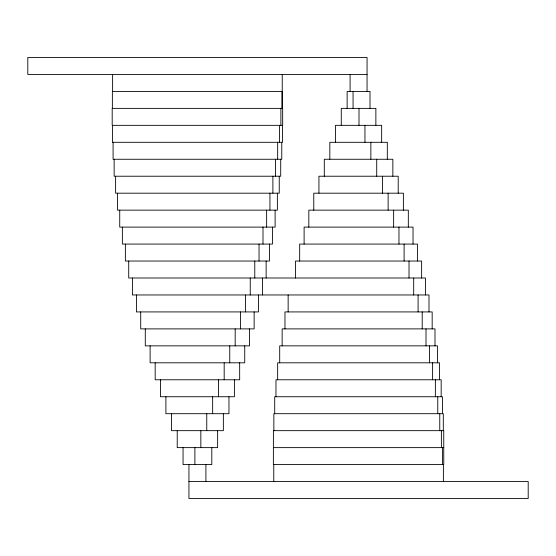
<?xml version="1.0" encoding="UTF-8"?>
<svg xmlns="http://www.w3.org/2000/svg" width="556" height="556" viewBox="0 0 556 556"><rect width="100%" height="100%" fill="white"/><g stroke="black" fill="none" stroke-linecap="round" stroke-linejoin="round"><path stroke-width="0.83" d="M367.057 74.448L27.8 74.448L27.8 57.483L367.057 57.483L367.057 91.413M273.371 447.629L443.771 447.629M188.943 481.552L528.2 481.552L528.2 498.517L188.943 498.517L188.943 464.587M443.389 464.587L443.389 481.552M443.299 430.664L443.299 413.699L273.851 413.699L273.851 430.664M442.59 447.629L442.59 464.587M442.437 413.699L442.437 396.741L274.706 396.741L274.706 413.699M441.381 430.664L441.381 447.629M441.172 396.741L441.172 379.776L275.971 379.776L275.971 396.741M439.768 413.699L439.768 430.664M439.504 379.776L439.504 362.811L277.646 362.811L277.646 379.776M437.767 396.741L437.767 413.699M437.44 362.811L437.44 345.853L279.703 345.853L279.703 362.811M435.369 379.776L435.369 396.741M434.994 345.853L434.994 328.888L282.149 328.888L282.149 345.853M432.603 362.811L432.603 379.776M432.172 328.888L432.172 311.923L284.971 311.923L284.971 328.888M429.475 345.853L429.475 362.811M428.996 311.923L428.996 294.965L132.411 294.965L132.411 278M426.007 328.888L426.007 345.853M425.472 294.965L425.472 278L128.721 278L128.721 261.035M422.206 311.923L422.206 328.888M421.629 278L421.629 261.035L295.521 261.035L295.521 278M418.091 294.965L418.091 311.923M417.473 261.035L417.473 244.077L299.67 244.077L299.67 261.035M413.692 278L413.692 294.965M413.032 244.077L413.032 227.112L304.111 227.112L304.111 244.077M409.021 261.035L409.021 278M408.326 227.112L408.326 210.147L308.823 210.147L308.823 227.112M404.108 244.077L404.108 261.035M403.378 210.147L403.378 193.189L313.772 193.189L313.772 210.147M398.972 227.112L398.972 244.077M398.207 193.189L398.207 176.224L318.935 176.224L318.935 193.189M393.634 210.147L393.634 227.112M392.849 176.224L392.849 159.259L324.301 159.259L324.301 176.224M388.13 193.189L388.13 210.147M387.323 159.259L387.323 142.301L329.826 142.301L329.826 159.259M382.479 176.224L382.479 193.189M381.652 142.301L381.652 125.336L335.49 125.336L335.49 142.301M376.718 159.259L376.718 176.224M375.87 125.336L375.87 108.371L341.273 108.371L341.273 125.336M370.859 142.301L370.859 159.259M370.011 108.371L370.011 91.413L347.139 91.413L347.139 108.371M364.951 125.336L364.951 142.301M359.002 108.371L359.002 125.336M353.06 91.413L353.06 108.371M350.092 74.448L350.092 91.413M288.147 294.965L288.147 311.923M282.483 108.371L282.483 91.413L112.368 91.413L112.368 108.371M282.427 125.336L282.427 142.301L112.43 142.301L112.43 125.336M282.24 74.448L282.24 91.413M281.892 91.413L281.892 108.371M281.774 142.301L281.774 159.259L113.083 159.259L113.083 142.301M280.891 108.371L280.891 125.336M280.71 159.259L280.71 176.224L114.147 176.224L114.147 159.259M279.48 125.336L279.48 142.301M279.244 176.224L279.244 193.189L115.613 193.189L115.613 176.224M277.666 142.301L277.666 159.259M277.375 193.189L277.375 210.147L117.476 210.147L117.476 193.189M275.47 159.259L275.47 176.224M275.116 210.147L275.116 227.112L119.735 227.112L119.735 210.147M273.76 464.587L273.76 481.552M272.885 176.224L272.885 193.189M272.482 227.112L272.482 244.077L122.369 244.077L122.369 227.112M269.938 193.189L269.938 210.147M269.479 244.077L269.479 261.035L125.371 261.035L125.371 244.077M266.637 210.147L266.637 227.112M266.129 261.035L266.129 278M262.995 227.112L262.995 244.077M262.446 278L262.446 294.965M259.04 244.077L259.04 261.035M258.443 294.965L258.443 311.923L136.415 311.923L136.415 294.965M254.78 261.035L254.78 278M254.141 311.923L254.141 328.888L140.717 328.888L140.717 311.923M250.242 278L250.242 294.965M249.561 328.888L249.561 345.853L145.29 345.853L145.29 328.888M245.446 294.965L245.446 311.923M244.73 345.853L244.73 362.811L150.12 362.811L150.12 345.853M240.414 311.923L240.414 328.888M239.671 362.811L239.671 379.776L155.18 379.776L155.18 362.811M235.181 328.888L235.181 345.853M234.403 379.776L234.403 396.741L160.448 396.741L160.448 379.776M229.753 345.853L229.753 362.811M228.961 396.741L228.961 413.699L165.896 413.699L165.896 396.741M224.179 362.811L224.179 379.776M223.359 413.699L223.359 430.664L171.498 430.664L171.498 413.699M218.466 379.776L218.466 396.741M217.632 430.664L217.632 447.629L177.225 447.629L177.225 430.664M212.649 396.741L212.649 413.699M211.801 447.629L211.801 464.587L183.049 464.587L183.049 447.629M206.762 413.699L206.762 430.664M205.908 464.587L205.908 481.552M200.834 430.664L200.834 447.629M194.885 447.629L194.885 464.587M112.611 74.448L112.611 91.413M282.663 108.371L112.194 108.371L112.194 125.336L282.663 125.336L282.663 108.371M443.744 430.664L273.406 430.664L273.371 464.587L443.771 464.587L443.744 430.664"/></g></svg>
